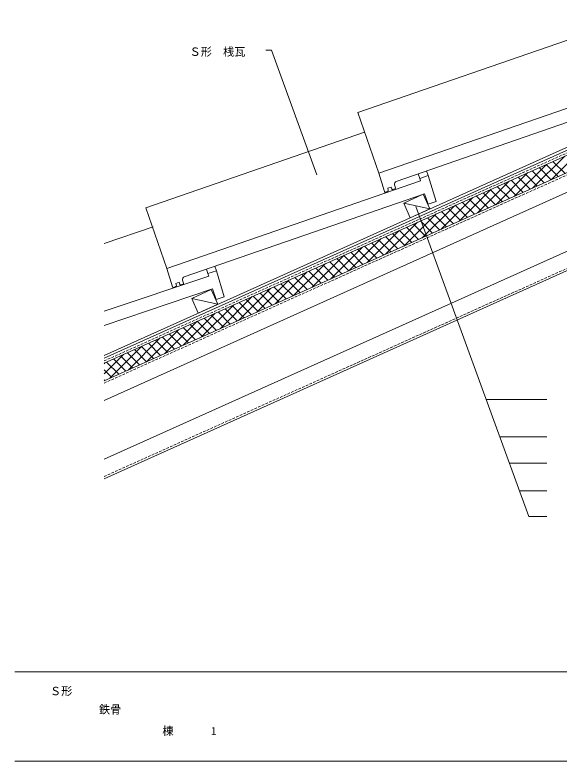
# Model space of a CAD drawing. Units: millimetres, scale not verified. Extents: x -203 to 197, y -138 to 132.
# Drawn here: x -203.2 to -81.5, y -138.4 to 28.7 of the extents above; entities that cross this region are included whole.
import ezdxf
from ezdxf.enums import TextEntityAlignment as Align

# ---------------------------------------------------------------- set-up
doc = ezdxf.new("R2010")
doc.units = ezdxf.units.MM
doc.header["$LTSCALE"] = 0.5
doc.linetypes.add('DASHED1', pattern=[1.8, 1.2, -0.6])
for name, color, linetype, lineweight in [('0-0', 5, 'Continuous', 18), ('1-0', 7, 'Continuous', 18), ('1-1', 7, 'Continuous', 18), ('1-2', 3, 'Continuous', 18), ('1-3', 7, 'Continuous', 18)]:
    doc.layers.add(name, color=color, linetype=linetype, lineweight=lineweight)
doc.styles.add('ＭＳ ゴシック', font='')
doc.styles.get('ＭＳ ゴシック').set_extended_font_data('MS Gothic')

msp = doc.modelspace()

# ---------------------------------------------------------------- linework, layer by layer
at = {"layer": '0-0'}
for p, q in [((196.7568, -118.3649), (-203.2433, -118.3649)), ((196.7568, -138.3649), (-203.2432, -138.3649))]:
    msp.add_line(p, q, dxfattribs=at)
at = {"layer": '1-0'}
for p, q in [((-183.2977, -48.1847), (-12.4533, 28.6953)), ((-183.2977, -49.2812), (-12.4533, 27.5987)), ((-183.2977, -47.5267), (-19.9406, 25.984)), ((-116.2655, -13.4603), (-111.9055, -11.4524)), ((-114.8053, -16.7052), (-116.2655, -13.4603)), ((-114.8053, -16.7052), (-116.2655, -13.4603)), ((-116.2655, -13.4603), (-110.4281, -14.7354)), ((-160.0597, -29.2135), (-160.3656, -28.1954)), ((-163.7026, -34.7612), (-157.848, -36.0744))]:
    msp.add_line(p, q, dxfattribs=at)
msp.add_lwpolyline([(-111.9054, -11.4525), (-110.4281, -14.7354), (-114.8053, -16.7052)], dxfattribs=at)
msp.add_lwpolyline([(-111.9054, -11.4525), (-110.4281, -14.7354), (-114.8053, -16.7052)], dxfattribs=at)
msp.add_lwpolyline([(-162.2252, -38.0441), (-163.7026, -34.7612), (-159.3253, -32.7915), (-157.848, -36.0744)], close=True, dxfattribs=at)
at = {"layer": '1-1'}
for p, q in [((-183.2977, -53.229), (-12.4533, 23.651)), ((-183.2977, -57.6153), (-12.4533, 19.2647)), ((-183.2977, -70.7743), (-12.4533, 6.1056)), ((-183.2977, -75.1607), (-12.4533, 1.7193)), ((-83.3111, -8.235), (-76.1334, -1.0573)), ((-87.4252, -10.0863), (-80.2476, -2.9087)), ((-91.5393, -11.9377), (-84.3616, -4.76)), ((-84.4391, -4.7949), (-81.7166, -7.5175)), ((-82.8787, -4.0927), (-80.1561, -6.8153)), ((-95.6533, -13.789), (-88.4757, -6.6114)), ((-87.5602, -6.1994), (-84.8376, -8.9219)), ((-85.9997, -5.4971), (-83.2771, -8.2197)), ((-92.2417, -8.3061), (-89.5191, -11.0286)), ((-90.6812, -7.6038), (-87.9586, -10.3264)), ((-89.1207, -6.9016), (-86.3981, -9.6242)), ((-99.7674, -15.6403), (-92.5898, -8.4627)), ((-95.3627, -9.7105), (-92.6402, -12.4331)), ((-93.8022, -9.0083), (-91.0796, -11.7308)), ((-103.8815, -17.4917), (-96.7038, -10.314)), ((-98.4837, -11.115), (-95.7611, -13.8375)), ((-96.9232, -10.4127), (-94.2007, -13.1353)), ((-107.9956, -19.343), (-100.8179, -12.1654)), ((-103.1652, -13.2217), (-100.4427, -15.9442)), ((-101.6047, -12.5194), (-98.8822, -15.242)), ((-100.0442, -11.8172), (-97.3217, -14.5398)), ((-113.538, -14.2265), (-88.2816, -83.6178)), ((-112.1096, -21.1943), (-104.932, -14.0167)), ((-106.2862, -14.6261), (-103.5637, -17.3487)), ((-104.7257, -13.9239), (-102.0032, -16.6464)), ((-116.2237, -23.0457), (-109.0461, -15.868)), ((-109.4073, -16.0306), (-106.6847, -18.7531)), ((-107.8468, -15.3283), (-105.1242, -18.0509)), ((-120.3378, -24.897), (-113.1602, -17.7194)), ((-114.0888, -18.1372), (-111.3662, -20.8598)), ((-112.5283, -17.435), (-109.8057, -20.1576)), ((-110.9678, -16.7328), (-108.2452, -19.4554)), ((-124.4519, -26.7483), (-117.2742, -19.5707)), ((-117.2098, -19.5417), (-114.4872, -22.2643)), ((-115.6493, -18.8395), (-112.9267, -21.562)), ((-128.5659, -28.5997), (-121.3883, -21.422)), ((-121.8913, -21.6484), (-119.1688, -24.3709)), ((-120.3308, -20.9462), (-117.6083, -23.6687)), ((-118.7703, -20.2439), (-116.0477, -22.9665)), ((-132.68, -30.451), (-125.5024, -23.2734)), ((-125.0123, -23.0528), (-122.2898, -25.7754)), ((-123.4518, -22.3506), (-120.7293, -25.0732)), ((-128.1333, -24.4573), (-125.4108, -27.1799)), ((-126.5728, -23.7551), (-123.8503, -26.4776)), ((-136.7941, -32.3023), (-129.6164, -25.1247)), ((-132.8149, -26.564), (-130.0923, -29.2865)), ((-131.2544, -25.8618), (-128.5318, -28.5843)), ((-129.6939, -25.1595), (-126.9713, -27.8821)), ((-140.9082, -34.1537), (-133.7305, -26.976)), ((-135.9359, -27.9684), (-133.2133, -30.691)), ((-134.3754, -27.2662), (-131.6528, -29.9888)), ((-145.0222, -36.005), (-137.8446, -28.8274)), ((-139.0569, -29.3729), (-136.3343, -32.0955)), ((-137.4964, -28.6707), (-134.7738, -31.3932)), ((-149.1363, -37.8563), (-141.9587, -30.6787)), ((-143.7384, -31.4796), (-141.0159, -34.2021)), ((-142.1779, -30.7774), (-139.4554, -33.4999)), ((-140.6174, -30.0751), (-137.8948, -32.7977)), ((-153.2504, -39.7077), (-146.0727, -32.53)), ((-146.8594, -32.884), (-144.1369, -35.6066)), ((-145.2989, -32.1818), (-142.5764, -34.9044)), ((-157.3644, -41.559), (-150.1868, -34.3814)), ((-151.5409, -34.9907), (-148.8184, -37.7133)), ((-149.9804, -34.2885), (-147.2579, -37.0111)), ((-148.4199, -33.5863), (-145.6974, -36.3088)), ((-161.4785, -43.4103), (-154.3009, -36.2327)), ((-154.662, -36.3952), (-151.9394, -39.1177)), ((-153.1015, -35.693), (-150.3789, -38.4155)), ((-165.5926, -45.2617), (-158.4149, -38.084)), ((-157.783, -37.7996), (-155.0604, -40.5222)), ((-156.2225, -37.0974), (-153.4999, -39.82)), ((-169.7067, -47.113), (-162.529, -39.9354)), ((-162.4645, -39.9063), (-159.7419, -42.6289)), ((-160.904, -39.2041), (-158.1814, -41.9267)), ((-159.3435, -38.5019), (-156.6209, -41.2244)), ((-165.5855, -41.3108), (-162.863, -44.0333)), ((-164.025, -40.6086), (-161.3025, -43.3311)), ((-173.8207, -48.9643), (-166.6431, -41.7867)), ((-170.267, -43.4175), (-167.5445, -46.14)), ((-168.7065, -42.7152), (-165.984, -45.4378)), ((-167.146, -42.013), (-164.4235, -44.7356)), ((-177.9348, -50.8157), (-170.7572, -43.638)), ((-173.3881, -44.8219), (-170.6655, -47.5445)), ((-171.8275, -44.1197), (-169.105, -46.8423)), ((-182.0489, -52.667), (-174.8712, -45.4894)), ((-176.5091, -46.2264), (-173.7865, -48.9489)), ((-174.9486, -45.5242), (-172.226, -48.2467)), ((-183.2977, -51.653), (-178.9853, -47.3407)), ((-181.1906, -48.3331), (-178.4681, -51.0556)), ((-179.6301, -47.6309), (-176.9076, -50.3534)), ((-178.0696, -46.9286), (-175.347, -49.6512)), ((-183.2977, -49.3903), (-183.0994, -49.192)), ((-182.7511, -49.0353), (-180.0286, -51.7579)), ((-183.2977, -50.7515), (-181.5891, -52.4601)), ((-183.2977, -53.0143), (-183.1496, -53.1623))]:
    msp.add_line(p, q, dxfattribs=at)
at = {"layer": '1-1', "linetype": 'DASHED1'}
for p, q in [((-183.2977, -53.7334), (-12.4533, 23.1466)), ((-183.2977, -74.6562), (-12.4533, 2.2237))]:
    msp.add_line(p, q, dxfattribs=at)
msp.add_lwpolyline([(-183.2977, -48.7825), (-12.4533, 28.0974), (33.1428, 7.5792)], dxfattribs=at)
at = {"layer": '1-2', "color": 7}
for p, q in [((-77.5985, 23.7853), (-126.5425, 6.8512)), ((-121.8341, -6.7573), (-126.5425, 6.8512)), ((-125.0185, 2.4464), (-173.9624, -14.4878)), ((-110.8086, -7.2398), (-111.1555, -6.2371)), ((-112.6996, -7.8941), (-113.0139, -6.8801)), ((-169.254, -28.0962), (-173.9624, -14.4878)), ((-172.3283, -18.7795), (-183.2977, -22.4679)), ((-158.163, -28.5757), (-158.5071, -27.5524))]:
    msp.add_line(p, q, dxfattribs=at)
at = {"layer": '1-2'}
for p, q in [((-65.102, 12.8715), (-121.8341, -6.7573)), ((-117.9383, -8.5838), (-64.2134, 10.0044)), ((-120.5704, -10.8345), (-121.8341, -6.7573)), ((-112.6996, -7.8941), (-110.8085, -7.2398)), ((-112.6996, -7.8941), (-112.5219, -8.4675)), ((-109.0018, -13.0694), (-110.8086, -7.2398)), ((-112.5219, -8.4675), (-169.254, -28.0962)), ((-119.857, -10.0964), (-119.1006, -9.8347)), ((-118.9631, -10.2783), (-119.1006, -9.8347)), ((-118.1082, -9.9964), (-118.3152, -9.3285)), ((-165.3582, -29.9228), (-111.6333, -11.3345)), ((-120.314, -10.9643), (-119.8412, -10.8007)), ((-119.7156, -10.5525), (-119.857, -10.0964)), ((-118.2339, -10.2446), (-118.7066, -10.4082)), ((-111.6333, -11.3345), (-110.8133, -13.7047)), ((-110.8159, -13.697), (-109.0018, -13.0694)), ((-167.9904, -32.1735), (-169.254, -28.0962)), ((-159.8871, -29.7884), (-183.2977, -37.6602)), ((-160.0597, -29.2135), (-158.163, -28.5757)), ((-160.0597, -29.2135), (-159.8871, -29.7884)), ((-156.4072, -34.4209), (-158.163, -28.5757)), ((-167.2769, -31.4354), (-166.5205, -31.1737)), ((-167.1355, -31.8915), (-167.2769, -31.4354)), ((-166.383, -31.6173), (-166.5205, -31.1737)), ((-165.6538, -31.5835), (-166.1265, -31.7471)), ((-165.5281, -31.3353), (-165.7351, -30.6674)), ((-183.2977, -40.8252), (-159.0235, -32.6631)), ((-167.7339, -32.3033), (-167.2612, -32.1397)), ((-159.0235, -32.6631), (-158.2242, -35.0403)), ((-158.2268, -35.0327), (-156.4072, -34.4209))]:
    msp.add_line(p, q, dxfattribs=at)
for centre, radius, start, end in [((-117.7421, -9.1509), 0.6, 109.08589, 197.21983), ((-118.2993, -10.0556), 0.2, 289.0885, 17.21996), ((-120.3794, -10.7753), 0.2, 197.21655, 289.08514), ((-119.9067, -10.6117), 0.2, 289.08401, 17.21758), ((-118.772, -10.2192), 0.2, 197.21758, 289.0885), ((-165.162, -30.4898), 0.6, 109.08589, 197.21983), ((-166.1919, -31.5581), 0.2, 197.21758, 289.0885), ((-165.7192, -31.3946), 0.2, 289.0885, 17.21996), ((-167.7993, -32.1143), 0.2, 197.21655, 289.08514), ((-167.3266, -31.9507), 0.2, 289.08401, 17.21758)]:
    msp.add_arc(centre, radius, start, end, dxfattribs=at)
at = {"layer": '1-3'}
for p, q in [((-84.2295, -57.38), (-97.8314, -57.38)), ((-84.2295, -65.7325), (-94.7914, -65.7325)), ((-84.2295, -71.6748), (-92.6285, -71.6748)), ((-84.2295, -77.8457), (-90.3825, -77.8457)), ((-88.2816, -83.6178), (-84.2295, -83.6178))]:
    msp.add_line(p, q, dxfattribs=at)
msp.add_lwpolyline([(-135.7278, -7.0714), (-145.8742, 20.8055), (-147.1481, 20.8055)], dxfattribs=at)

# ---------------------------------------------------------------- texts
at = {"layer": '0-0', "color": 7, "style": 'ＭＳ ゴシック'}
for s, p in [('Ｓ形', (-195.4054, -124.1757)), ('棟', (-170.2781, -133.1048)), ('1', (-159.4073, -133.1048))]:
    msp.add_text(s, height=1.833, dxfattribs=at).set_placement(p, align=Align.BOTTOM_LEFT)
at = {"layer": '1-1', "style": 'ＭＳ ゴシック'}
msp.add_text('鉄骨', height=1.833, dxfattribs=at).set_placement((-184.4438, -128.2884), align=Align.BOTTOM_LEFT)
at = {"layer": '1-3', "style": 'ＭＳ ゴシック'}
msp.add_text('Ｓ形\u3000桟瓦', height=1.833, dxfattribs=at).set_placement((-164.1782, 18.9747), align=Align.BOTTOM_LEFT)

doc.saveas('drawing.dxf')
